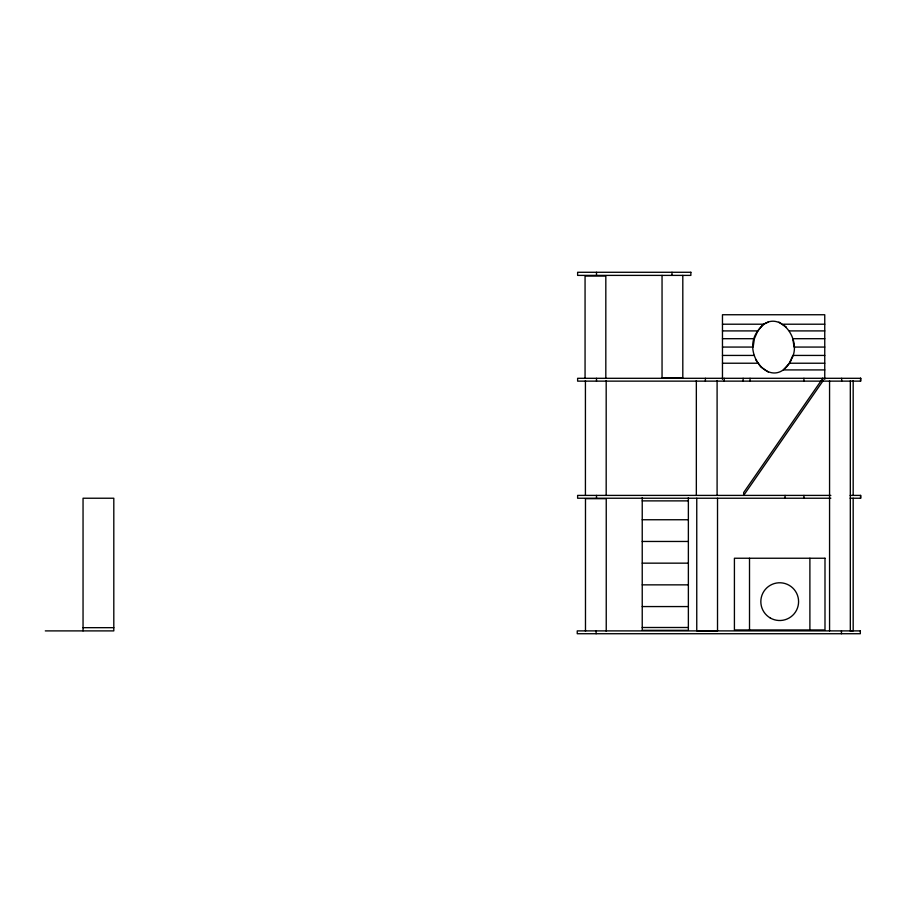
<?xml version="1.0" encoding="UTF-8"?>
<svg xmlns="http://www.w3.org/2000/svg" width="906" height="906" viewBox="0 0 906 906"><rect width="100%" height="100%" fill="white"/><g stroke="black" fill="none" stroke-linecap="round" stroke-linejoin="round"><path stroke-width="1.36" d="M791.697 358.855C803.271 337.678 775.343 304.676 757.858 330.905C739.806 354.02 773.464 393.6 791.323 359.988M824.754 369.92L783.362 369.92L789.364 363.227L792.818 355.435L824.754 355.435M768.311 322.094L763.384 324.212L757.824 330.905L754.392 338.697L753.146 347.066L722.467 347.066M722.467 324.212L763.384 324.212M783.362 324.212L824.754 324.212M722.467 330.905L757.824 330.905M789.364 330.905L824.754 330.905M722.467 338.697L753.928 338.697M824.754 338.697L792.818 338.697L794.064 347.066L824.754 347.066M722.467 355.435L754.392 355.435M722.467 363.227L757.858 363.227M789.364 363.227L824.754 363.227M830.847 495.401L577.62 495.401L577.62 498.232L830.847 498.232M850.145 495.401L860.7 495.401L860.7 498.232L850.145 498.232M642.229 500.882L688.367 500.882M642.229 519.75L688.367 519.75M642.229 541.46L688.367 541.46M642.229 563.158L688.367 563.158M642.229 584.857L688.367 584.857M642.229 606.567L688.367 606.567M642.229 627.496L688.367 627.496M83.046 627.677L113.805 627.677M850.145 630.825L853.18 630.825L853.18 498.232M45.3 630.893L113.805 630.893L113.805 498.232L83.046 498.232L83.046 630.893M778.9 322.094L786.397 327.157M768.311 372.038L760.825 366.975L755.887 359.988M860.541 378.3L860.541 381.132M860.541 495.401L860.541 498.232M853.18 380.588L853.18 495.401M850.315 380.871L850.315 630.893M841.663 378.3L841.663 381.132M841.447 630.893L841.447 633.724M829.568 380.871L829.568 630.893M824.754 379.388L824.754 314.744L722.467 314.744L722.467 379.388M809.896 558.243L809.896 629.953M803.928 378.3L803.928 381.132M803.928 495.401L803.928 498.232M785.049 495.401L785.049 498.232M750.055 378.3L750.055 381.132M749.511 558.243L749.511 629.953M743.124 378.3L743.124 381.132M724.256 378.3L724.256 381.132M717.518 498.232L717.518 630.825L696.759 630.825L696.759 498.232M717.099 380.588L717.099 495.401M705.389 378.3L705.389 381.132M696.34 380.588L696.34 495.401M688.367 497.666L688.367 630.327L642.229 630.327L642.229 497.666M682.807 275.39L682.807 377.677L662.048 377.677L662.048 275.39M671.98 272.276L671.98 275.39M606.239 631.278L606.239 498.674L585.48 498.674L585.48 631.278M606.182 380.588L606.182 495.401M605.82 378.3L605.82 276.013L585.061 276.013L585.061 378.3M596.499 272.276L596.499 275.39M596.499 378.3L596.499 381.132M596.499 495.401L596.499 498.232M596.114 630.893L596.114 633.724M585.423 380.588L585.423 495.401M822.795 378.3L743.656 492.558L743.656 495.401L822.795 381.143L822.795 378.3M690.859 272.276L577.62 272.276L577.62 275.39L690.859 275.39L690.859 272.276M860.7 378.3L577.62 378.3L577.62 381.132L860.7 381.132L860.7 378.3M824.992 558.243L734.415 558.243L734.415 629.953L824.992 629.953L824.992 558.243M860.326 630.893L577.247 630.893L577.247 633.724L860.326 633.724L860.326 630.893M770.27 617.983A18.867 18.867 0 0 0 798.582 601.641A18.867 18.867 0 0 0 770.27 585.299A18.867 18.867 0 0 0 770.27 617.983"/></g></svg>
